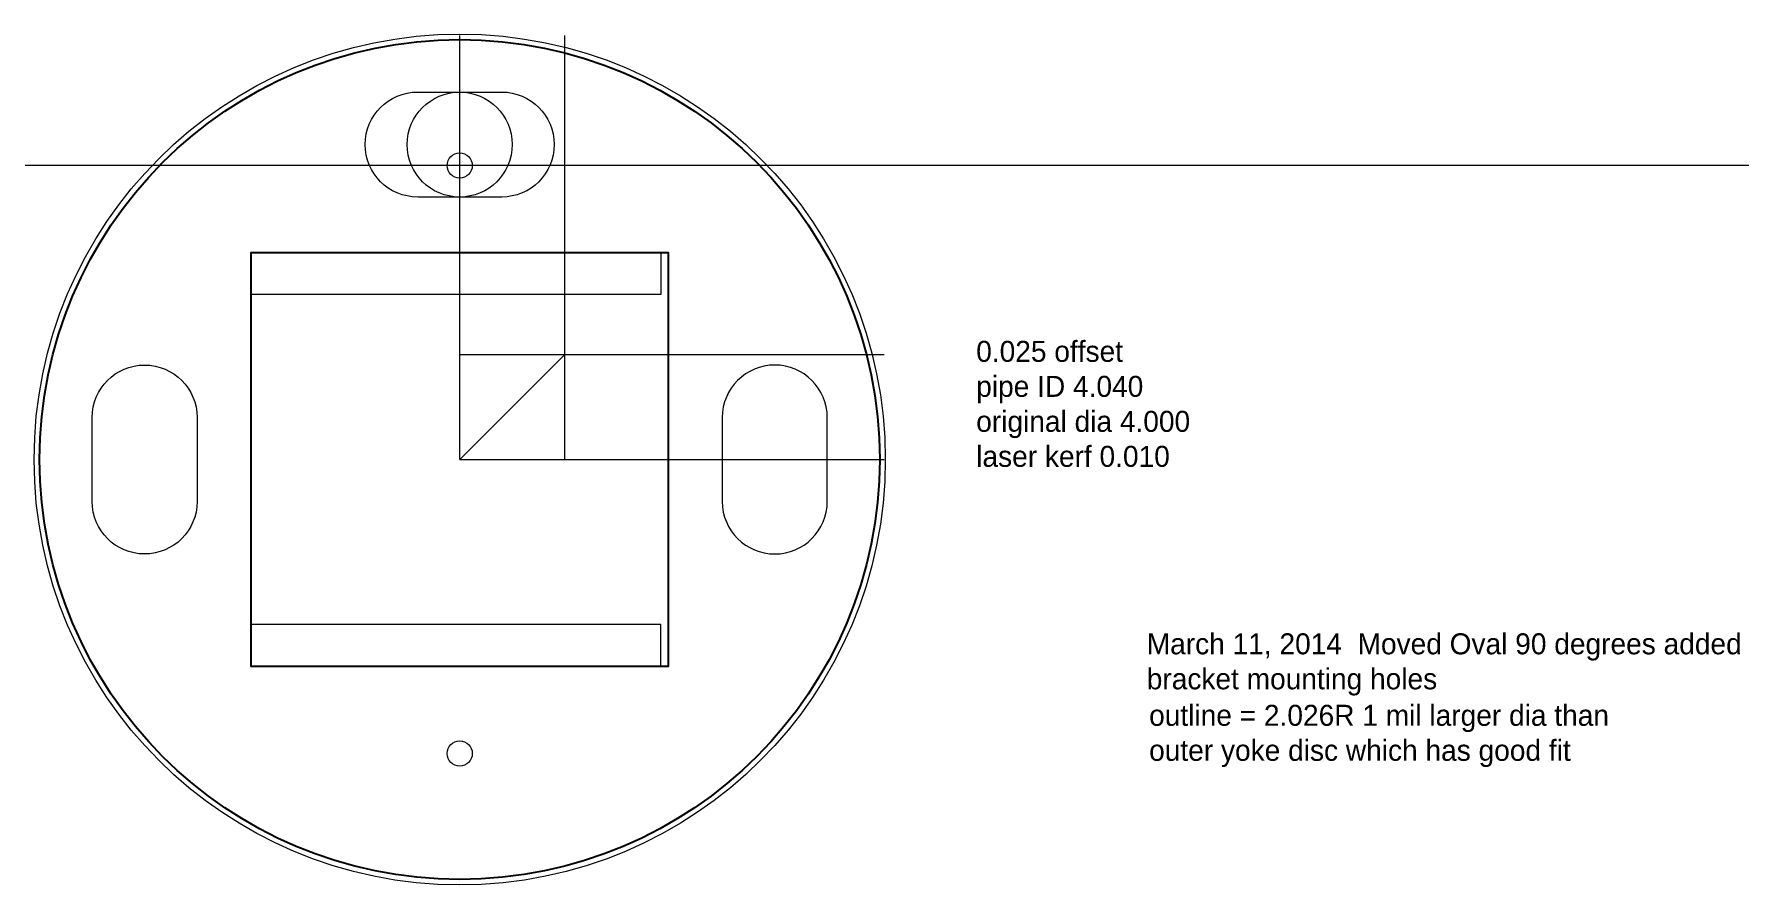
# Model space of a CAD drawing. Extents: x 0.07 to 8.19, y 0.01 to 4.06.
import ezdxf

# ---------------------------------------------------------------- set-up
doc = ezdxf.new("R2010")
doc.units = 0
doc.header["$MEASUREMENT"] = 0
doc.layers.add('holes', color=1, linetype='Continuous')
doc.layers.add('outline', color=3, linetype='Continuous')

msp = doc.modelspace()

# ---------------------------------------------------------------- linework, layer by layer
at = {"linetype": 'Continuous', "lineweight": 0}
msp.add_xline((3.0929, 3.4365), (-1, 0), dxfattribs=at)
at = {"linetype": 'Continuous', "lineweight": 0, "flags": 128}
for points in [[(2.0929, 2.0365), (2.0929, 4.0565)], [(2.5929, 2.0365), (2.5929, 4.0565)], [(2.0929, 2.5365), (4.1129, 2.5365)], [(2.0929, 2.0365), (2.5929, 2.5365)], [(2.0929, 2.0365), (4.1129, 2.0365)]]:
    msp.add_lwpolyline(points, dxfattribs=at)
msp.add_lwpolyline([(1.8929, 3.7865), (2.2929, 3.7865, -1), (2.2929, 3.2865), (1.8929, 3.2865, -1)], format="xyb", close=True, dxfattribs=at)
for points in [[(1.1, 3.0231), (3.05, 3.0231), (3.05, 2.8231), (1.1, 2.8231)], [(1.1, 1.05), (3.05, 1.05), (3.05, 1.25), (1.1, 1.25)]]:
    msp.add_lwpolyline(points, close=True, dxfattribs=at)
at = {"linetype": 'Continuous'}
msp.add_circle((2.0929, 2.0365), 2, dxfattribs=at)
at = {"linetype": 'Continuous', "lineweight": 0}
msp.add_circle((2.0929, 3.5365), 0.25, dxfattribs=at)
at = {"layer": 'holes', "linetype": 'Continuous', "flags": 128}
msp.add_lwpolyline([(3.0769, 1.0525), (3.0869, 1.0525), (3.0869, 3.0205), (3.0769, 3.0205), (1.1089, 3.0205), (1.0989, 3.0205), (1.0989, 1.0525), (1.1089, 1.0525)], close=True, dxfattribs=at)
at = {"layer": 'holes', "linetype": 'Continuous', "lineweight": 0, "flags": 128}
for points in [[(0.3429, 1.8365), (0.3429, 2.2365, -1), (0.8429, 2.2365), (0.8429, 1.8365, -1)], [(3.8429, 1.8365), (3.8429, 2.2365, 1), (3.3429, 2.2365), (3.3429, 1.8365, 1)]]:
    msp.add_lwpolyline(points, format="xyb", close=True, dxfattribs=at)
at = {"layer": 'holes', "linetype": 'Continuous', "lineweight": 0}
for centre in [(2.0929, 3.4365), (2.0929, 0.6365)]:
    msp.add_circle(centre, 0.06, dxfattribs=at)
at = {"layer": 'outline', "linetype": 'Continuous', "lineweight": 0}
msp.add_circle((2.0929, 2.0365), 2.026, dxfattribs=at)

# ---------------------------------------------------------------- texts
at = {"linetype": 'Continuous', "lineweight": 0}
for s, p in [('0.025 offset', (4.5519, 2.5016)), ('pipe ID 4.040', (4.5519, 2.3349)), ('original dia 4.000', (4.5519, 2.1682)), ('laser kerf 0.010', (4.5519, 2.0016)), ('March 11, 2014  Moved Oval 90 degrees added ', (5.3638, 1.1087)), ('bracket mounting holes', (5.3638, 0.942)), ('outline = 2.026R 1 mil larger dia than', (5.3751, 0.7682)), ('outer yoke disc which has good fit', (5.3751, 0.6015))]:
    msp.add_text(s, height=0.1, dxfattribs=at).set_placement(p)

doc.saveas('drawing.dxf')
